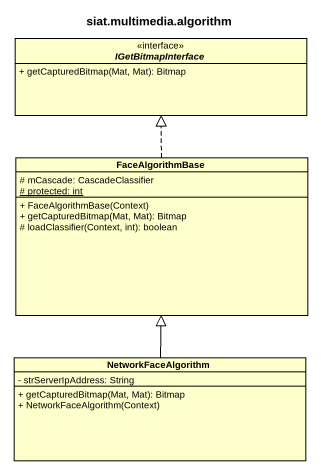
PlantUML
@startuml
title siat.multimedia.algorithm
hide circle
hide empty members
skinparam classAttributeIconSize 0
interface IGetBitmapInterface <<interface>> {
  + getCapturedBitmap(Mat, Mat): Bitmap
}
class FaceAlgorithmBase {
  # mCascade: CascadeClassifier
  {static} # protected: int
  + FaceAlgorithmBase(Context)
  + getCapturedBitmap(Mat, Mat): Bitmap
  # loadClassifier(Context, int): boolean
}
class NetworkFaceAlgorithm {
  - strServerIpAddress: String
  + getCapturedBitmap(Mat, Mat): Bitmap
  + NetworkFaceAlgorithm(Context)
}
FaceAlgorithmBase .up.|> IGetBitmapInterface
NetworkFaceAlgorithm -up-|> FaceAlgorithmBase
@enduml
